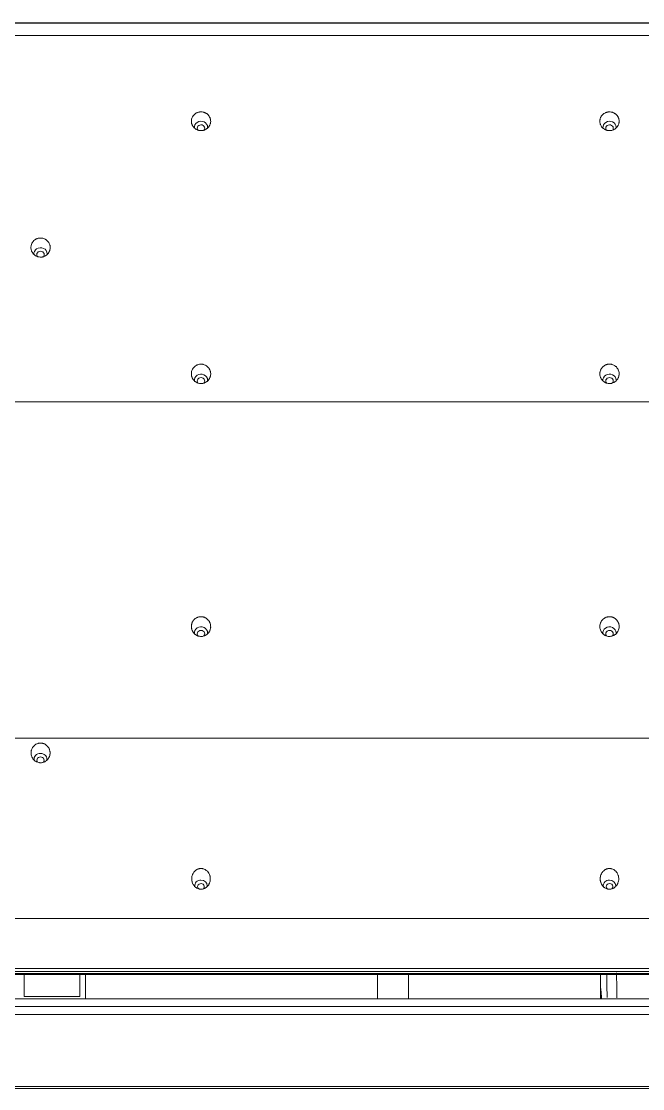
# Model space of a CAD drawing. Header units: inches. Extents: x 3778 to 56227, y -16914 to 35091.
# Drawn here: x 12155.7 to 12219.9, y 8364.6 to 8474.7 of the extents above; entities that cross this region are included whole.
import ezdxf

# ---------------------------------------------------------------- set-up
doc = ezdxf.new("R2010")
doc.units = ezdxf.units.IN
doc.header["$LTSCALE"] = 100
doc.header["$MEASUREMENT"] = 0
doc.layers.add('mark-B', color=2, linetype='Continuous', lineweight=20)
doc.layers.add('RC-LIGHT', color=7, linetype='Continuous')

# ---------------------------------------------------------------- blocks, each defined once
blk = doc.blocks.new('무풍1way 일반')
at = {"layer": 'mark-B'}
for p, q in [((327.77, -402.05), (327.77, -399.52)), ((347.61, -402.05), (347.61, -399.52)), ((350.78, -402.05), (350.78, -399.52)), ((380.94, -399.52), (380.94, -402.05)), ((381.54, -402.05), (381.54, -399.78)), ((381.54, -399.78), (387.27, -399.78)), ((387.27, -402.05), (387.27, -399.78)), ((-439.26, -500.22), (439.26, -500.22)), ((-439.26, -500.24), (439.26, -500.24))]:
    blk.add_line(p, q, dxfattribs=at)
for centre, major_axis, start_param, end_param in [((326.84, -411.21), (-0.641, 0), 6.096653, 6.283185), ((326.84, -411.21), (-0.641, 0), 0, 1.570794), ((326.84, -411.11), (0.346, 0), 2.380343, 6.283185), ((326.84, -411.21), (-0.641, 0), 1.570794, 3.288362), ((326.84, -411.11), (0.346, 0), 0, 0.853236), ((369.02, -411.21), (-0.641, 0), 6.096747, 6.283185), ((369.02, -411.21), (-0.641, 0), 0, 1.570794), ((369.02, -411.11), (0.346, 0), 2.380343, 6.283185), ((369.02, -411.21), (-0.641, 0), 1.570794, 3.288362), ((369.02, -411.11), (0.346, 0), 0, 0.853146), ((385.59, -424.16), (0.372, 0), 2.493546, 6.283185), ((385.59, -424.16), (0.372, 0), 0, 0.633521), ((385.59, -424.26), (-0.666, 0), 6.14093, 6.283185), ((385.59, -424.26), (-0.666, 0), 0, 1.5708), ((385.59, -424.26), (-0.666, 0), 1.570794, 3.290714), ((326.84, -437.3), (-0.681, 0), 0, 3.311922), ((326.84, -437.3), (-0.681, 0), 6.15644, 6.283185), ((326.84, -437.2), (0.387, 0), 2.490793, 6.283185), ((326.84, -437.2), (0.387, 0), 0, 0.634301), ((369.02, -437.3), (-0.681, 0), 6.131015, 6.283185), ((369.02, -437.3), (-0.681, 0), 0, 3.286696), ((369.02, -437.2), (0.387, 0), 2.495996, 6.283185), ((369.02, -437.2), (0.387, 0), 0, 0.678878), ((326.84, -463.39), (-0.681, 0), 0, 3.286792), ((326.84, -463.39), (-0.681, 0), 6.15379, 6.283185), ((326.84, -463.29), (0.387, 0), 2.540567, 6.283185), ((326.84, -463.29), (0.387, 0), 0, 0.589341), ((369.02, -463.39), (-0.681, 0), 0, 3.300048), ((369.02, -463.39), (-0.681, 0), 6.158107, 6.283185), ((369.02, -463.29), (0.387, 0), 2.487651, 6.283185), ((369.02, -463.29), (0.387, 0), 0, 0.641569), ((385.59, -476.43), (-0.681, 0), 0, 3.291896), ((385.59, -476.43), (-0.681, 0), 6.166943, 6.283185), ((385.59, -476.33), (0.387, 0), 2.517984, 6.283185), ((385.59, -476.33), (0.387, 0), 0, 0.606616), ((326.84, -489.48), (-0.681, 0), 6.166846, 6.283185), ((326.84, -489.48), (-0.681, 0), 0, 3.267846), ((326.84, -489.38), (0.387, 0), 2.610173, 6.283185), ((326.84, -489.38), (0.387, 0), 0, 0.507766), ((369.02, -489.48), (-0.681, 0), 0, 3.282767), ((369.02, -489.48), (-0.681, 0), 6.175491, 6.283185), ((369.02, -489.38), (0.387, 0), 2.549695, 6.283185), ((369.02, -489.38), (0.387, 0), 0, 0.572952)]:
    blk.add_ellipse(centre, major_axis=major_axis, ratio=0.913545, start_param=start_param, end_param=end_param, dxfattribs=at)
for points, degree in [([(0, -390.27), (141.72, -390.27), (283.44, -390.27), (425.15, -390.27)], 3), ([(0, -390.27), (141.72, -390.27), (283.44, -390.27), (425.15, -390.27)], 3), ([(0, -399.52), (213.45, -399.52), (426.89, -399.52)], 2), ([(0, -399.52), (213.45, -399.52), (426.89, -399.52)], 2), ([(0, -402.34), (142.45, -402.34), (284.89, -402.34), (427.34, -402.34)], 3), ([(427.34, -402.66), (284.89, -402.66), (142.45, -402.66), (0, -402.66)], 3), ([(436.52, -407.82), (291.01, -407.82), (145.51, -407.82), (0, -407.82)], 3), ([(439.26, -426.45), (292.84, -426.45), (146.42, -426.45), (0, -426.45)], 3), ([(0, -461.16), (146.38, -461.16), (292.76, -461.16), (439.14, -461.16)], 3), ([(439.26, -498.97), (292.84, -498.97), (146.42, -498.97), (0, -498.97)], 3)]:
    blk.add_open_spline(points, degree=degree, dxfattribs=at)
for points, degree, knots in [([(425.15, -390.48), (420.73, -390.48), (411.87, -390.48), (394.15, -390.48), (363.15, -390.48), (301.15, -390.48), (177.15, -390.48), (70.86, -390.48), (0, -390.48)], 3, [0, 0, 0, 0, 0.03125, 0.0625, 0.125, 0.25, 0.5, 1, 1, 1, 1]), ([(425.15, -390.48), (420.73, -390.48), (411.87, -390.48), (394.15, -390.48), (363.15, -390.48), (301.15, -390.48), (177.15, -390.48), (70.86, -390.48), (0, -390.48)], 3, [0, 0, 0, 0, 0.03125, 0.0625, 0.125, 0.25, 0.5, 1, 1, 1, 1]), ([(426.72, -397.9), (422.27, -397.9), (413.38, -397.9), (395.6, -397.9), (364.49, -397.9), (302.26, -397.9), (213.36, -397.9), (106.68, -397.9), (35.56, -397.9), (0, -397.9)], 3, [0, 0, 0, 0, 0.03125, 0.0625, 0.125, 0.25, 0.5, 0.75, 1, 1, 1, 1]), ([(426.72, -397.9), (422.27, -397.9), (413.38, -397.9), (395.6, -397.9), (364.49, -397.9), (302.26, -397.9), (213.36, -397.9), (106.68, -397.9), (35.56, -397.9), (0, -397.9)], 3, [0, 0, 0, 0, 0.03125, 0.0625, 0.125, 0.25, 0.5, 0.75, 1, 1, 1, 1]), ([(0, -398.74), (71.15, -398.74), (142.3, -398.74), (249.02, -398.74), (284.6, -398.74), (337.96, -398.74), (355.74, -398.74), (382.43, -398.74), (391.32, -398.74), (404.66, -398.74), (409.11, -398.74), (418, -398.74), (422.45, -398.74), (426.89, -398.74)], 3, [0, 0, 0, 0, 0.5, 0.5, 0.75, 0.75, 0.875, 0.875, 0.9375, 0.9375, 0.96875, 0.96875, 1, 1, 1, 1]), ([(0, -398.74), (71.15, -398.74), (142.3, -398.74), (249.02, -398.74), (284.6, -398.74), (337.96, -398.74), (355.74, -398.74), (382.43, -398.74), (391.32, -398.74), (404.66, -398.74), (409.11, -398.74), (418, -398.74), (422.45, -398.74), (426.89, -398.74)], 3, [0, 0, 0, 0, 0.5, 0.5, 0.75, 0.75, 0.875, 0.875, 0.9375, 0.9375, 0.96875, 0.96875, 1, 1, 1, 1]), ([(326.12, -402.2), (326.11, -401.77), (326.1, -401.34), (326.09, -400.49), (326.09, -400.07), (326.08, -399.65)], 3, [0, 0, 0, 0, 0.514162, 0.514162, 1, 1, 1, 1]), ([(327.13, -402.19), (327.12, -401.69), (327.11, -401.19), (327.1, -400.35), (327.1, -400), (327.09, -399.66)], 3, [0, 0, 0, 0, 0.597686, 0.597686, 1, 1, 1, 1]), ([(0, -402.05), (71.15, -402.05), (142.3, -402.05), (249.02, -402.05), (284.59, -402.05), (337.96, -402.05), (355.74, -402.05), (382.42, -402.05), (391.32, -402.05), (404.66, -402.05), (409.1, -402.05), (418, -402.05), (422.44, -402.05), (426.89, -402.05)], 3, [0, 0, 0, 0, 0.5, 0.5, 0.75, 0.75, 0.875, 0.875, 0.9375, 0.9375, 0.96875, 0.96875, 1, 1, 1, 1]), ([(426.89, -402.14), (422.44, -402.14), (417.99, -402.14), (409.1, -402.14), (404.65, -402.14), (391.31, -402.14), (382.42, -402.14), (355.74, -402.14), (337.95, -402.14), (284.59, -402.14), (249.02, -402.14), (142.3, -402.14), (71.15, -402.14), (0, -402.14)], 3, [0, 0, 0, 0, 0.03125, 0.03125, 0.0625, 0.0625, 0.125, 0.125, 0.25, 0.25, 0.5, 0.5, 1, 1, 1, 1]), ([(325.97, -411.49), (325.97, -411.47), (325.98, -411.46), (325.99, -411.43), (326.01, -411.4), (326.02, -411.37), (326.04, -411.34), (326.05, -411.32), (326.09, -411.25), (326.13, -411.2), (326.19, -411.14), (326.2, -411.13), (326.22, -411.1), (326.24, -411.09), (326.27, -411.06), (326.32, -411.02), (326.39, -410.97), (326.44, -410.95), (326.47, -410.93), (326.48, -410.93), (326.56, -410.89), (326.62, -410.87), (326.71, -410.86), (326.72, -410.86), (326.75, -410.85), (326.77, -410.85), (326.82, -410.85), (326.89, -410.85), (326.95, -410.85), (327, -410.86), (327.02, -410.87), (327.05, -410.87), (327.07, -410.88), (327.15, -410.9), (327.21, -410.93), (327.3, -410.97), (327.32, -410.99), (327.37, -411.02), (327.38, -411.03), (327.41, -411.05), (327.42, -411.06), (327.48, -411.12), (327.53, -411.16), (327.59, -411.24), (327.61, -411.27), (327.63, -411.31), (327.64, -411.33), (327.66, -411.35), (327.67, -411.37), (327.7, -411.44), (327.73, -411.5), (327.76, -411.6), (327.77, -411.63), (327.78, -411.68), (327.78, -411.7), (327.79, -411.73), (327.79, -411.74), (327.8, -411.83), (327.8, -411.89), (327.8, -411.99), (327.8, -412.02), (327.79, -412.07), (327.79, -412.09), (327.78, -412.12), (327.78, -412.14), (327.77, -412.22), (327.75, -412.29), (327.72, -412.36), (327.71, -412.38), (327.7, -412.41), (327.69, -412.42), (327.67, -412.47), (327.65, -412.5), (327.6, -412.58), (327.56, -412.63), (327.47, -412.73), (327.42, -412.78), (327.34, -412.83), (327.31, -412.85), (327.25, -412.89), (327.22, -412.9), (327.16, -412.93), (327.13, -412.94), (327.08, -412.95), (327.06, -412.96), (327.03, -412.96), (327.02, -412.97), (326.93, -412.98), (326.87, -412.99), (326.77, -412.98), (326.73, -412.98), (326.67, -412.97), (326.64, -412.96), (326.54, -412.93), (326.48, -412.91), (326.41, -412.87), (326.39, -412.86), (326.36, -412.84), (326.35, -412.83), (326.31, -412.8), (326.28, -412.78), (326.21, -412.72), (326.16, -412.67), (326.11, -412.61), (326.1, -412.59), (326.08, -412.57), (326.07, -412.55), (326.05, -412.51), (326.03, -412.48), (325.98, -412.39), (325.96, -412.33), (325.93, -412.25), (325.93, -412.24), (325.92, -412.2), (325.92, -412.19), (325.91, -412.14), (325.9, -412.11), (325.89, -412.01), (325.88, -411.94), (325.89, -411.86), (325.89, -411.84), (325.89, -411.81), (325.89, -411.79), (325.9, -411.74), (325.9, -411.71), (325.92, -411.61), (325.94, -411.55), (325.97, -411.49)], 3, [0, 0, 0, 0, 0.007812, 0.007812, 0.015625, 0.023437, 0.023437, 0.03125, 0.03125, 0.0625, 0.0625, 0.070312, 0.070312, 0.078125, 0.078125, 0.09375, 0.109375, 0.117187, 0.117187, 0.125, 0.125, 0.15625, 0.15625, 0.164062, 0.164062, 0.171875, 0.171875, 0.1875, 0.203125, 0.203125, 0.210937, 0.210937, 0.21875, 0.21875, 0.25, 0.25, 0.265625, 0.265625, 0.273437, 0.273437, 0.28125, 0.28125, 0.3125, 0.3125, 0.328125, 0.328125, 0.335937, 0.335937, 0.34375, 0.34375, 0.375, 0.375, 0.390625, 0.390625, 0.398437, 0.398437, 0.40625, 0.40625, 0.4375, 0.4375, 0.453125, 0.453125, 0.460937, 0.460937, 0.46875, 0.46875, 0.5, 0.5, 0.507812, 0.507812, 0.515625, 0.515625, 0.53125, 0.53125, 0.5625, 0.5625, 0.59375, 0.59375, 0.609375, 0.609375, 0.625, 0.625, 0.640625, 0.640625, 0.648438, 0.648438, 0.65625, 0.65625, 0.6875, 0.6875, 0.703125, 0.703125, 0.71875, 0.71875, 0.75, 0.75, 0.757813, 0.757813, 0.765625, 0.765625, 0.78125, 0.78125, 0.8125, 0.8125, 0.820313, 0.820313, 0.828125, 0.828125, 0.84375, 0.84375, 0.875, 0.875, 0.882812, 0.882812, 0.890625, 0.890625, 0.90625, 0.90625, 0.9375, 0.9375, 0.945313, 0.945313, 0.953125, 0.953125, 0.96875, 0.96875, 1, 1, 1, 1]), ([(368.14, -411.49), (368.15, -411.47), (368.15, -411.46), (368.17, -411.43), (368.18, -411.4), (368.2, -411.37), (368.21, -411.34), (368.22, -411.32), (368.26, -411.25), (368.3, -411.2), (368.36, -411.14), (368.37, -411.13), (368.4, -411.1), (368.41, -411.09), (368.45, -411.06), (368.5, -411.02), (368.57, -410.97), (368.61, -410.95), (368.64, -410.93), (368.66, -410.93), (368.73, -410.89), (368.8, -410.87), (368.88, -410.86), (368.9, -410.86), (368.93, -410.85), (368.95, -410.85), (369, -410.85), (369.06, -410.85), (369.13, -410.85), (369.18, -410.86), (369.19, -410.87), (369.23, -410.87), (369.24, -410.88), (369.32, -410.9), (369.38, -410.93), (369.47, -410.97), (369.5, -410.99), (369.54, -411.02), (369.55, -411.03), (369.58, -411.05), (369.59, -411.06), (369.65, -411.12), (369.7, -411.16), (369.76, -411.24), (369.78, -411.27), (369.81, -411.31), (369.81, -411.33), (369.83, -411.35), (369.84, -411.37), (369.88, -411.44), (369.9, -411.5), (369.93, -411.6), (369.94, -411.63), (369.95, -411.68), (369.95, -411.7), (369.96, -411.73), (369.96, -411.74), (369.97, -411.83), (369.98, -411.89), (369.97, -411.99), (369.97, -412.02), (369.97, -412.07), (369.96, -412.09), (369.96, -412.12), (369.96, -412.14), (369.94, -412.22), (369.92, -412.29), (369.89, -412.36), (369.88, -412.38), (369.87, -412.41), (369.86, -412.42), (369.84, -412.47), (369.82, -412.5), (369.77, -412.58), (369.73, -412.63), (369.64, -412.73), (369.59, -412.78), (369.51, -412.83), (369.48, -412.85), (369.42, -412.89), (369.39, -412.9), (369.33, -412.93), (369.3, -412.94), (369.25, -412.95), (369.24, -412.96), (369.21, -412.96), (369.19, -412.97), (369.11, -412.98), (369.04, -412.99), (368.94, -412.98), (368.91, -412.98), (368.84, -412.97), (368.81, -412.96), (368.71, -412.93), (368.65, -412.91), (368.58, -412.87), (368.57, -412.86), (368.54, -412.84), (368.52, -412.83), (368.48, -412.8), (368.46, -412.78), (368.38, -412.72), (368.34, -412.67), (368.28, -412.61), (368.27, -412.59), (368.25, -412.57), (368.25, -412.55), (368.22, -412.51), (368.2, -412.48), (368.16, -412.39), (368.13, -412.33), (368.11, -412.25), (368.1, -412.24), (368.09, -412.2), (368.09, -412.19), (368.08, -412.14), (368.07, -412.11), (368.06, -412.01), (368.06, -411.94), (368.06, -411.86), (368.06, -411.84), (368.06, -411.81), (368.07, -411.79), (368.07, -411.74), (368.08, -411.71), (368.1, -411.61), (368.12, -411.55), (368.14, -411.49)], 3, [0, 0, 0, 0, 0.007813, 0.007813, 0.015625, 0.023438, 0.023438, 0.03125, 0.03125, 0.0625, 0.0625, 0.070312, 0.070312, 0.078125, 0.078125, 0.09375, 0.109375, 0.117188, 0.117188, 0.125, 0.125, 0.15625, 0.15625, 0.164063, 0.164063, 0.171875, 0.171875, 0.1875, 0.203125, 0.203125, 0.210938, 0.210938, 0.21875, 0.21875, 0.25, 0.25, 0.265625, 0.265625, 0.273438, 0.273438, 0.28125, 0.28125, 0.3125, 0.3125, 0.328125, 0.328125, 0.335938, 0.335938, 0.34375, 0.34375, 0.375, 0.375, 0.390625, 0.390625, 0.398438, 0.398438, 0.40625, 0.40625, 0.4375, 0.4375, 0.453125, 0.453125, 0.460938, 0.460938, 0.46875, 0.46875, 0.5, 0.5, 0.507812, 0.507812, 0.515625, 0.515625, 0.53125, 0.53125, 0.5625, 0.5625, 0.59375, 0.59375, 0.609375, 0.609375, 0.625, 0.625, 0.640625, 0.640625, 0.648437, 0.648437, 0.65625, 0.65625, 0.6875, 0.6875, 0.703125, 0.703125, 0.71875, 0.71875, 0.75, 0.75, 0.757812, 0.757812, 0.765625, 0.765625, 0.78125, 0.78125, 0.8125, 0.8125, 0.820312, 0.820312, 0.828125, 0.828125, 0.84375, 0.84375, 0.875, 0.875, 0.882812, 0.882812, 0.890625, 0.890625, 0.90625, 0.90625, 0.9375, 0.9375, 0.945312, 0.945312, 0.953125, 0.953125, 0.96875, 0.96875, 1, 1, 1, 1]), ([(384.76, -424.36), (384.78, -424.34), (384.8, -424.31), (384.84, -424.26), (384.86, -424.23), (384.93, -424.16), (384.98, -424.12), (385.04, -424.07), (385.06, -424.06), (385.08, -424.04), (385.1, -424.03), (385.14, -424.01), (385.2, -423.98), (385.26, -423.96), (385.32, -423.94), (385.36, -423.93), (385.45, -423.91), (385.52, -423.9), (385.62, -423.9), (385.65, -423.9), (385.7, -423.91), (385.71, -423.91), (385.75, -423.91), (385.76, -423.92), (385.84, -423.93), (385.9, -423.95), (385.98, -423.99), (385.99, -423.99), (386.02, -424.01), (386.04, -424.02), (386.08, -424.04), (386.11, -424.06), (386.19, -424.11), (386.24, -424.16), (386.3, -424.22), (386.31, -424.23), (386.33, -424.25), (386.34, -424.27), (386.37, -424.3), (386.41, -424.36), (386.45, -424.43), (386.47, -424.47), (386.48, -424.5), (386.49, -424.52), (386.52, -424.59), (386.53, -424.65), (386.55, -424.75), (386.56, -424.78), (386.56, -424.85), (386.57, -424.88), (386.57, -424.98), (386.56, -425.04), (386.54, -425.14), (386.54, -425.17), (386.52, -425.23), (386.51, -425.26), (386.47, -425.36), (386.44, -425.41), (386.4, -425.48), (386.39, -425.5), (386.37, -425.52), (386.36, -425.54), (386.33, -425.58), (386.29, -425.62), (386.23, -425.68), (386.19, -425.71), (386.17, -425.73), (386.15, -425.74), (386.09, -425.79), (386.03, -425.82), (385.94, -425.86), (385.91, -425.87), (385.85, -425.89), (385.82, -425.9), (385.72, -425.92), (385.65, -425.93), (385.57, -425.93), (385.56, -425.93), (385.52, -425.93), (385.51, -425.93), (385.46, -425.92), (385.39, -425.91), (385.33, -425.9), (385.27, -425.88), (385.24, -425.86), (385.15, -425.82), (385.09, -425.79), (385.01, -425.74), (384.98, -425.72), (384.93, -425.67), (384.91, -425.65), (384.84, -425.58), (384.8, -425.53), (384.76, -425.46), (384.75, -425.45), (384.73, -425.42), (384.73, -425.4), (384.7, -425.36), (384.69, -425.33), (384.65, -425.24), (384.64, -425.18), (384.62, -425.1), (384.62, -425.08), (384.61, -425.05), (384.61, -425.03), (384.61, -424.98), (384.6, -424.92), (384.61, -424.84), (384.61, -424.79), (384.62, -424.76), (384.62, -424.74), (384.63, -424.66), (384.65, -424.6), (384.7, -424.48), (384.73, -424.42), (384.76, -424.36)], 3, [0, 0, 0, 0, 0.015625, 0.015625, 0.03125, 0.03125, 0.0625, 0.0625, 0.070313, 0.070313, 0.078125, 0.078125, 0.09375, 0.109375, 0.109375, 0.125, 0.125, 0.15625, 0.15625, 0.171875, 0.171875, 0.179688, 0.179688, 0.1875, 0.1875, 0.21875, 0.21875, 0.226562, 0.226562, 0.234375, 0.234375, 0.25, 0.25, 0.28125, 0.28125, 0.289063, 0.289063, 0.296875, 0.296875, 0.3125, 0.328125, 0.335938, 0.335938, 0.34375, 0.34375, 0.375, 0.375, 0.390625, 0.390625, 0.40625, 0.40625, 0.4375, 0.4375, 0.453125, 0.453125, 0.46875, 0.46875, 0.5, 0.5, 0.507812, 0.507812, 0.515625, 0.515625, 0.53125, 0.546875, 0.554687, 0.554687, 0.5625, 0.5625, 0.59375, 0.59375, 0.609375, 0.609375, 0.625, 0.625, 0.65625, 0.65625, 0.664062, 0.664062, 0.671875, 0.671875, 0.6875, 0.703125, 0.703125, 0.71875, 0.71875, 0.75, 0.75, 0.765625, 0.765625, 0.78125, 0.78125, 0.8125, 0.8125, 0.820312, 0.820312, 0.828125, 0.828125, 0.84375, 0.84375, 0.875, 0.875, 0.882813, 0.882813, 0.890625, 0.890625, 0.90625, 0.921875, 0.929688, 0.929688, 0.9375, 0.9375, 0.96875, 0.96875, 1, 1, 1, 1]), ([(327.84, -437.9), (327.84, -437.93), (327.84, -437.96), (327.84, -438.03), (327.83, -438.06), (327.82, -438.16), (327.81, -438.22), (327.77, -438.32), (327.76, -438.35), (327.74, -438.39), (327.74, -438.41), (327.72, -438.44), (327.71, -438.45), (327.67, -438.52), (327.64, -438.58), (327.57, -438.65), (327.55, -438.68), (327.5, -438.72), (327.45, -438.76), (327.38, -438.81), (327.34, -438.84), (327.31, -438.85), (327.3, -438.86), (327.22, -438.9), (327.16, -438.92), (327.06, -438.95), (327.03, -438.96), (326.97, -438.97), (326.93, -438.97), (326.83, -438.98), (326.77, -438.97), (326.69, -438.96), (326.67, -438.96), (326.64, -438.95), (326.62, -438.95), (326.57, -438.93), (326.51, -438.92), (326.43, -438.88), (326.39, -438.86), (326.36, -438.84), (326.35, -438.84), (326.27, -438.79), (326.22, -438.75), (326.15, -438.69), (326.13, -438.66), (326.09, -438.62), (326.08, -438.61), (326.06, -438.59), (326.05, -438.57), (326.01, -438.51), (325.97, -438.45), (325.94, -438.38), (325.93, -438.36), (325.92, -438.33), (325.91, -438.31), (325.9, -438.27), (325.89, -438.24), (325.86, -438.14), (325.85, -438.08), (325.85, -437.98), (325.85, -437.95), (325.85, -437.88), (325.85, -437.85), (325.87, -437.75), (325.88, -437.69), (325.92, -437.56), (325.95, -437.5), (326, -437.42), (326.02, -437.39), (326.05, -437.35), (326.06, -437.33), (326.08, -437.31), (326.09, -437.29), (326.14, -437.23), (326.19, -437.19), (326.25, -437.14), (326.27, -437.13), (326.29, -437.11), (326.31, -437.1), (326.35, -437.07), (326.38, -437.05), (326.47, -437.01), (326.53, -436.99), (326.66, -436.95), (326.72, -436.94), (326.82, -436.94), (326.85, -436.94), (326.9, -436.94), (326.92, -436.94), (326.95, -436.94), (326.97, -436.94), (327.05, -436.96), (327.12, -436.97), (327.19, -437), (327.21, -437.01), (327.24, -437.02), (327.26, -437.03), (327.3, -437.05), (327.33, -437.06), (327.41, -437.12), (327.47, -437.16), (327.53, -437.21), (327.54, -437.22), (327.56, -437.25), (327.57, -437.26), (327.6, -437.3), (327.65, -437.35), (327.69, -437.42), (327.71, -437.46), (327.73, -437.49), (327.74, -437.5), (327.77, -437.58), (327.81, -437.7), (327.83, -437.83), (327.84, -437.9)], 3, [0, 0, 0, 0, 0.015625, 0.015625, 0.03125, 0.03125, 0.0625, 0.0625, 0.078125, 0.078125, 0.085938, 0.085938, 0.09375, 0.09375, 0.125, 0.125, 0.140625, 0.140625, 0.15625, 0.171875, 0.179688, 0.179688, 0.1875, 0.1875, 0.21875, 0.21875, 0.234375, 0.234375, 0.25, 0.25, 0.28125, 0.28125, 0.289063, 0.289063, 0.296875, 0.296875, 0.3125, 0.328125, 0.335938, 0.335938, 0.34375, 0.34375, 0.375, 0.375, 0.390625, 0.390625, 0.398438, 0.398438, 0.40625, 0.40625, 0.4375, 0.4375, 0.445313, 0.445313, 0.453125, 0.453125, 0.46875, 0.46875, 0.5, 0.5, 0.515625, 0.515625, 0.53125, 0.53125, 0.5625, 0.5625, 0.59375, 0.59375, 0.609375, 0.609375, 0.617188, 0.617188, 0.625, 0.625, 0.65625, 0.65625, 0.664063, 0.664063, 0.671875, 0.671875, 0.6875, 0.6875, 0.71875, 0.71875, 0.75, 0.75, 0.765625, 0.765625, 0.773438, 0.773438, 0.78125, 0.78125, 0.8125, 0.8125, 0.820313, 0.820313, 0.828125, 0.828125, 0.84375, 0.84375, 0.875, 0.875, 0.882813, 0.882813, 0.890625, 0.890625, 0.90625, 0.921875, 0.929688, 0.929688, 0.9375, 0.9375, 0.96875, 1, 1, 1, 1]), ([(368.02, -437.9), (368.03, -437.86), (368.03, -437.83), (368.04, -437.77), (368.05, -437.73), (368.07, -437.64), (368.09, -437.58), (368.13, -437.49), (368.15, -437.46), (368.18, -437.4), (368.2, -437.37), (368.26, -437.29), (368.3, -437.24), (368.36, -437.19), (368.37, -437.18), (368.4, -437.16), (368.41, -437.15), (368.45, -437.12), (368.51, -437.08), (368.58, -437.04), (368.62, -437.02), (368.66, -437.01), (368.67, -437), (368.75, -436.97), (368.81, -436.96), (368.9, -436.94), (368.91, -436.94), (368.95, -436.94), (368.96, -436.94), (369.01, -436.94), (369.05, -436.94), (369.14, -436.94), (369.21, -436.95), (369.29, -436.97), (369.31, -436.98), (369.34, -436.99), (369.35, -437), (369.4, -437.01), (369.46, -437.04), (369.53, -437.08), (369.57, -437.11), (369.6, -437.13), (369.61, -437.14), (369.68, -437.19), (369.72, -437.24), (369.79, -437.31), (369.81, -437.34), (369.84, -437.38), (369.85, -437.39), (369.86, -437.42), (369.87, -437.43), (369.91, -437.5), (369.94, -437.56), (369.96, -437.64), (369.97, -437.66), (369.98, -437.69), (369.98, -437.71), (369.99, -437.75), (370, -437.79), (370.01, -437.88), (370.01, -437.95), (370.01, -438.05), (370.01, -438.08), (370, -438.14), (369.98, -438.21), (369.96, -438.27), (369.94, -438.33), (369.93, -438.36), (369.89, -438.45), (369.85, -438.51), (369.8, -438.59), (369.78, -438.61), (369.74, -438.65), (369.73, -438.66), (369.71, -438.69), (369.7, -438.7), (369.64, -438.76), (369.58, -438.79), (369.51, -438.84), (369.5, -438.85), (369.47, -438.86), (369.45, -438.87), (369.41, -438.89), (369.35, -438.92), (369.27, -438.94), (369.22, -438.95), (369.19, -438.96), (369.17, -438.96), (369.09, -438.97), (369.02, -438.98), (368.92, -438.97), (368.89, -438.97), (368.84, -438.96), (368.83, -438.95), (368.79, -438.95), (368.78, -438.94), (368.7, -438.92), (368.64, -438.9), (368.56, -438.86), (368.55, -438.85), (368.52, -438.84), (368.5, -438.83), (368.46, -438.8), (368.44, -438.78), (368.36, -438.72), (368.31, -438.67), (368.26, -438.61), (368.25, -438.6), (368.23, -438.57), (368.22, -438.56), (368.19, -438.52), (368.15, -438.46), (368.12, -438.39), (368.1, -438.34), (368.09, -438.31), (368.08, -438.3), (368.05, -438.22), (368.03, -438.09), (368.02, -437.96), (368.02, -437.9)], 3, [0, 0, 0, 0, 0.015625, 0.015625, 0.03125, 0.03125, 0.0625, 0.0625, 0.078125, 0.078125, 0.09375, 0.09375, 0.125, 0.125, 0.132812, 0.132812, 0.140625, 0.140625, 0.15625, 0.171875, 0.179687, 0.179687, 0.1875, 0.1875, 0.21875, 0.21875, 0.226562, 0.226562, 0.234375, 0.234375, 0.25, 0.25, 0.28125, 0.28125, 0.289062, 0.289062, 0.296875, 0.296875, 0.3125, 0.328125, 0.335937, 0.335937, 0.34375, 0.34375, 0.375, 0.375, 0.390625, 0.390625, 0.398437, 0.398437, 0.40625, 0.40625, 0.4375, 0.4375, 0.445312, 0.445312, 0.453125, 0.453125, 0.46875, 0.46875, 0.5, 0.5, 0.515625, 0.515625, 0.53125, 0.546875, 0.546875, 0.5625, 0.5625, 0.59375, 0.59375, 0.609375, 0.609375, 0.617187, 0.617187, 0.625, 0.625, 0.65625, 0.65625, 0.664063, 0.664063, 0.671875, 0.671875, 0.6875, 0.703125, 0.710938, 0.710938, 0.71875, 0.71875, 0.75, 0.75, 0.765625, 0.765625, 0.773438, 0.773438, 0.78125, 0.78125, 0.8125, 0.8125, 0.820313, 0.820313, 0.828125, 0.828125, 0.84375, 0.84375, 0.875, 0.875, 0.882813, 0.882813, 0.890625, 0.890625, 0.90625, 0.921875, 0.929688, 0.929688, 0.9375, 0.9375, 0.96875, 1, 1, 1, 1]), ([(327.84, -463.99), (327.84, -464.05), (327.84, -464.12), (327.83, -464.2), (327.82, -464.21), (327.82, -464.24), (327.81, -464.26), (327.8, -464.31), (327.78, -464.37), (327.75, -464.44), (327.73, -464.49), (327.72, -464.52), (327.71, -464.53), (327.67, -464.6), (327.63, -464.66), (327.56, -464.73), (327.54, -464.75), (327.49, -464.8), (327.47, -464.82), (327.39, -464.88), (327.33, -464.91), (327.26, -464.95), (327.24, -464.95), (327.21, -464.97), (327.2, -464.97), (327.15, -464.99), (327.09, -465.01), (327.01, -465.03), (326.96, -465.03), (326.93, -465.04), (326.91, -465.04), (326.83, -465.04), (326.76, -465.04), (326.66, -465.02), (326.63, -465.02), (326.57, -465), (326.54, -464.99), (326.44, -464.96), (326.38, -464.93), (326.31, -464.88), (326.3, -464.88), (326.27, -464.86), (326.26, -464.85), (326.22, -464.82), (326.17, -464.78), (326.12, -464.73), (326.08, -464.68), (326.06, -464.65), (326, -464.57), (325.97, -464.52), (325.93, -464.43), (325.92, -464.4), (325.9, -464.34), (325.89, -464.31), (325.86, -464.21), (325.85, -464.15), (325.85, -464.05), (325.85, -464.02), (325.85, -463.97), (325.85, -463.95), (325.86, -463.92), (325.86, -463.91), (325.87, -463.83), (325.88, -463.76), (325.91, -463.69), (325.92, -463.67), (325.93, -463.64), (325.94, -463.63), (325.96, -463.58), (325.97, -463.55), (326.02, -463.47), (326.06, -463.42), (326.15, -463.32), (326.19, -463.27), (326.27, -463.21), (326.3, -463.19), (326.34, -463.17), (326.36, -463.16), (326.38, -463.14), (326.4, -463.14), (326.47, -463.1), (326.53, -463.08), (326.61, -463.06), (326.63, -463.05), (326.66, -463.05), (326.68, -463.04), (326.73, -463.04), (326.79, -463.03), (326.86, -463.03), (326.93, -463.03), (326.96, -463.04), (327.06, -463.05), (327.12, -463.07), (327.21, -463.1), (327.24, -463.11), (327.29, -463.14), (327.3, -463.14), (327.33, -463.16), (327.35, -463.17), (327.42, -463.21), (327.47, -463.25), (327.53, -463.31), (327.54, -463.32), (327.56, -463.34), (327.57, -463.35), (327.61, -463.39), (327.63, -463.42), (327.68, -463.49), (327.72, -463.55), (327.76, -463.64), (327.77, -463.67), (327.79, -463.73), (327.8, -463.76), (327.82, -463.86), (327.83, -463.92), (327.84, -463.99)], 3, [0, 0, 0, 0, 0.03125, 0.03125, 0.039062, 0.039062, 0.046875, 0.046875, 0.0625, 0.078125, 0.085937, 0.085937, 0.09375, 0.09375, 0.125, 0.125, 0.140625, 0.140625, 0.15625, 0.15625, 0.1875, 0.1875, 0.195313, 0.195313, 0.203125, 0.203125, 0.21875, 0.234375, 0.242188, 0.242188, 0.25, 0.25, 0.28125, 0.28125, 0.296875, 0.296875, 0.3125, 0.3125, 0.34375, 0.34375, 0.351563, 0.351563, 0.359375, 0.359375, 0.375, 0.390625, 0.390625, 0.40625, 0.40625, 0.4375, 0.4375, 0.453125, 0.453125, 0.46875, 0.46875, 0.5, 0.5, 0.515625, 0.515625, 0.523438, 0.523438, 0.53125, 0.53125, 0.5625, 0.5625, 0.570313, 0.570313, 0.578125, 0.578125, 0.59375, 0.59375, 0.625, 0.625, 0.65625, 0.65625, 0.671875, 0.671875, 0.679688, 0.679688, 0.6875, 0.6875, 0.71875, 0.71875, 0.726563, 0.726563, 0.734375, 0.734375, 0.75, 0.765625, 0.765625, 0.78125, 0.78125, 0.8125, 0.8125, 0.828125, 0.828125, 0.835938, 0.835938, 0.84375, 0.84375, 0.875, 0.875, 0.882813, 0.882813, 0.890625, 0.890625, 0.90625, 0.90625, 0.9375, 0.9375, 0.953125, 0.953125, 0.96875, 0.96875, 1, 1, 1, 1]), ([(368.02, -463.99), (368.03, -463.92), (368.04, -463.86), (368.06, -463.78), (368.06, -463.76), (368.07, -463.73), (368.08, -463.71), (368.09, -463.67), (368.12, -463.61), (368.15, -463.54), (368.18, -463.49), (368.2, -463.47), (368.21, -463.45), (368.25, -463.39), (368.3, -463.34), (368.37, -463.27), (368.4, -463.25), (368.45, -463.21), (368.48, -463.19), (368.56, -463.14), (368.62, -463.11), (368.7, -463.08), (368.71, -463.08), (368.74, -463.07), (368.76, -463.06), (368.81, -463.05), (368.87, -463.04), (368.95, -463.03), (369, -463.03), (369.04, -463.03), (369.05, -463.03), (369.14, -463.03), (369.2, -463.05), (369.28, -463.07), (369.3, -463.07), (369.33, -463.08), (369.34, -463.09), (369.39, -463.1), (369.42, -463.12), (369.51, -463.16), (369.56, -463.19), (369.63, -463.24), (369.64, -463.25), (369.67, -463.27), (369.68, -463.29), (369.72, -463.32), (369.76, -463.37), (369.8, -463.42), (369.84, -463.47), (369.86, -463.5), (369.91, -463.58), (369.93, -463.64), (369.97, -463.73), (369.98, -463.76), (369.99, -463.83), (370, -463.86), (370.01, -463.96), (370.01, -464.02), (370.01, -464.12), (370.01, -464.15), (370, -464.2), (370, -464.21), (369.99, -464.25), (369.99, -464.26), (369.97, -464.34), (369.95, -464.4), (369.9, -464.49), (369.89, -464.52), (369.86, -464.58), (369.82, -464.63), (369.77, -464.69), (369.74, -464.73), (369.71, -464.75), (369.7, -464.76), (369.64, -464.82), (369.59, -464.86), (369.5, -464.91), (369.48, -464.93), (369.43, -464.95), (369.42, -464.96), (369.39, -464.97), (369.37, -464.97), (369.29, -465), (369.23, -465.02), (369.15, -465.03), (369.13, -465.03), (369.1, -465.04), (369.08, -465.04), (369.03, -465.04), (368.97, -465.04), (368.88, -465.03), (368.84, -465.02), (368.8, -465.02), (368.79, -465.01), (368.71, -464.99), (368.64, -464.97), (368.56, -464.93), (368.53, -464.91), (368.49, -464.88), (368.47, -464.87), (368.44, -464.86), (368.43, -464.85), (368.37, -464.8), (368.32, -464.75), (368.26, -464.69), (368.25, -464.68), (368.23, -464.65), (368.22, -464.64), (368.19, -464.6), (368.18, -464.57), (368.13, -464.49), (368.1, -464.43), (368.07, -464.35), (368.07, -464.34), (368.06, -464.31), (368.06, -464.29), (368.04, -464.24), (368.04, -464.21), (368.02, -464.12), (368.02, -464.05), (368.02, -463.99)], 3, [0, 0, 0, 0, 0.03125, 0.03125, 0.039063, 0.039063, 0.046875, 0.046875, 0.0625, 0.078125, 0.085938, 0.085938, 0.09375, 0.09375, 0.125, 0.125, 0.140625, 0.140625, 0.15625, 0.15625, 0.1875, 0.1875, 0.195313, 0.195313, 0.203125, 0.203125, 0.21875, 0.234375, 0.242188, 0.242188, 0.25, 0.25, 0.28125, 0.28125, 0.289063, 0.289063, 0.296875, 0.296875, 0.3125, 0.3125, 0.34375, 0.34375, 0.351563, 0.351563, 0.359375, 0.359375, 0.375, 0.390625, 0.390625, 0.40625, 0.40625, 0.4375, 0.4375, 0.453125, 0.453125, 0.46875, 0.46875, 0.5, 0.5, 0.515625, 0.515625, 0.523438, 0.523438, 0.53125, 0.53125, 0.5625, 0.5625, 0.578125, 0.578125, 0.59375, 0.609375, 0.617188, 0.617188, 0.625, 0.625, 0.65625, 0.65625, 0.671875, 0.671875, 0.679688, 0.679688, 0.6875, 0.6875, 0.71875, 0.71875, 0.726562, 0.726562, 0.734375, 0.734375, 0.75, 0.765625, 0.773437, 0.773437, 0.78125, 0.78125, 0.8125, 0.8125, 0.828125, 0.828125, 0.835937, 0.835937, 0.84375, 0.84375, 0.875, 0.875, 0.882812, 0.882812, 0.890625, 0.890625, 0.90625, 0.90625, 0.9375, 0.9375, 0.945312, 0.945312, 0.953125, 0.953125, 0.96875, 0.96875, 1, 1, 1, 1]), ([(384.59, -477.03), (384.59, -476.96), (384.6, -476.9), (384.62, -476.82), (384.63, -476.81), (384.64, -476.78), (384.64, -476.76), (384.66, -476.72), (384.68, -476.66), (384.72, -476.59), (384.74, -476.54), (384.76, -476.52), (384.77, -476.5), (384.82, -476.44), (384.86, -476.39), (384.93, -476.32), (384.96, -476.3), (385.01, -476.26), (385.04, -476.25), (385.12, -476.19), (385.18, -476.17), (385.26, -476.14), (385.27, -476.13), (385.3, -476.12), (385.32, -476.12), (385.37, -476.11), (385.43, -476.09), (385.51, -476.08), (385.56, -476.08), (385.59, -476.08), (385.61, -476.08), (385.69, -476.09), (385.76, -476.1), (385.85, -476.12), (385.89, -476.13), (385.93, -476.14), (385.95, -476.15), (385.98, -476.16), (385.99, -476.17), (386.07, -476.2), (386.12, -476.24), (386.2, -476.29), (386.23, -476.31), (386.28, -476.36), (386.3, -476.38), (386.36, -476.45), (386.4, -476.5), (386.45, -476.59), (386.47, -476.62), (386.5, -476.67), (386.52, -476.73), (386.55, -476.81), (386.56, -476.85), (386.56, -476.89), (386.57, -476.9), (386.58, -476.98), (386.58, -477.05), (386.58, -477.14), (386.57, -477.17), (386.57, -477.22), (386.57, -477.24), (386.56, -477.27), (386.56, -477.28), (386.54, -477.36), (386.52, -477.42), (386.48, -477.51), (386.46, -477.54), (386.43, -477.59), (386.39, -477.65), (386.35, -477.7), (386.31, -477.75), (386.29, -477.77), (386.21, -477.83), (386.16, -477.87), (386.08, -477.92), (386.05, -477.94), (386.01, -477.96), (385.99, -477.97), (385.96, -477.98), (385.95, -477.99), (385.87, -478.02), (385.81, -478.03), (385.72, -478.04), (385.71, -478.05), (385.68, -478.05), (385.66, -478.05), (385.61, -478.05), (385.58, -478.05), (385.48, -478.05), (385.41, -478.04), (385.29, -478.01), (385.22, -477.99), (385.14, -477.95), (385.11, -477.93), (385.05, -477.9), (385.02, -477.88), (384.94, -477.82), (384.9, -477.78), (384.83, -477.71), (384.81, -477.68), (384.77, -477.63), (384.75, -477.61), (384.7, -477.52), (384.67, -477.47), (384.64, -477.38), (384.63, -477.34), (384.61, -477.28), (384.61, -477.25), (384.59, -477.16), (384.59, -477.09), (384.59, -477.03)], 3, [0, 0, 0, 0, 0.03125, 0.03125, 0.039063, 0.039063, 0.046875, 0.046875, 0.0625, 0.078125, 0.085938, 0.085938, 0.09375, 0.09375, 0.125, 0.125, 0.140625, 0.140625, 0.15625, 0.15625, 0.1875, 0.1875, 0.195313, 0.195313, 0.203125, 0.203125, 0.21875, 0.234375, 0.242188, 0.242188, 0.25, 0.25, 0.28125, 0.28125, 0.296875, 0.296875, 0.304688, 0.304688, 0.3125, 0.3125, 0.34375, 0.34375, 0.359375, 0.359375, 0.375, 0.375, 0.40625, 0.40625, 0.421875, 0.421875, 0.4375, 0.453125, 0.460938, 0.460938, 0.46875, 0.46875, 0.5, 0.5, 0.515625, 0.515625, 0.523438, 0.523438, 0.53125, 0.53125, 0.5625, 0.5625, 0.578125, 0.578125, 0.59375, 0.609375, 0.609375, 0.625, 0.625, 0.65625, 0.65625, 0.671875, 0.671875, 0.679688, 0.679688, 0.6875, 0.6875, 0.71875, 0.71875, 0.726563, 0.726563, 0.734375, 0.734375, 0.75, 0.75, 0.78125, 0.78125, 0.8125, 0.8125, 0.828125, 0.828125, 0.84375, 0.84375, 0.875, 0.875, 0.890625, 0.890625, 0.90625, 0.90625, 0.9375, 0.9375, 0.953125, 0.953125, 0.96875, 0.96875, 1, 1, 1, 1]), ([(327.84, -490.07), (327.84, -490.14), (327.84, -490.2), (327.82, -490.28), (327.82, -490.29), (327.81, -490.32), (327.81, -490.34), (327.8, -490.39), (327.78, -490.45), (327.74, -490.52), (327.72, -490.56), (327.7, -490.59), (327.7, -490.6), (327.65, -490.67), (327.61, -490.72), (327.55, -490.79), (327.52, -490.81), (327.47, -490.85), (327.45, -490.87), (327.37, -490.93), (327.31, -490.96), (327.24, -490.99), (327.22, -491), (327.19, -491.01), (327.18, -491.01), (327.13, -491.03), (327.07, -491.05), (326.99, -491.06), (326.94, -491.07), (326.91, -491.07), (326.89, -491.07), (326.81, -491.07), (326.74, -491.07), (326.65, -491.05), (326.61, -491.04), (326.57, -491.03), (326.55, -491.03), (326.52, -491.02), (326.5, -491.01), (326.43, -490.98), (326.37, -490.96), (326.3, -490.91), (326.29, -490.9), (326.26, -490.89), (326.25, -490.88), (326.21, -490.85), (326.18, -490.83), (326.11, -490.76), (326.07, -490.71), (326.02, -490.65), (326.01, -490.64), (326, -490.61), (325.99, -490.6), (325.96, -490.56), (325.94, -490.5), (325.91, -490.43), (325.89, -490.38), (325.88, -490.35), (325.88, -490.33), (325.86, -490.26), (325.85, -490.2), (325.85, -490.1), (325.85, -490.07), (325.85, -490.02), (325.85, -490.01), (325.86, -489.98), (325.86, -489.96), (325.87, -489.88), (325.89, -489.82), (325.93, -489.73), (325.94, -489.7), (325.97, -489.65), (326, -489.59), (326.04, -489.54), (326.07, -489.49), (326.1, -489.47), (326.16, -489.4), (326.21, -489.35), (326.29, -489.3), (326.32, -489.28), (326.36, -489.26), (326.38, -489.25), (326.4, -489.24), (326.42, -489.23), (326.49, -489.2), (326.56, -489.18), (326.63, -489.16), (326.65, -489.15), (326.68, -489.15), (326.7, -489.15), (326.75, -489.14), (326.78, -489.14), (326.88, -489.13), (326.94, -489.14), (327.03, -489.15), (327.04, -489.15), (327.07, -489.16), (327.09, -489.17), (327.14, -489.18), (327.2, -489.2), (327.27, -489.23), (327.32, -489.25), (327.34, -489.27), (327.36, -489.28), (327.43, -489.32), (327.48, -489.36), (327.55, -489.42), (327.57, -489.44), (327.62, -489.49), (327.64, -489.52), (327.69, -489.59), (327.72, -489.65), (327.76, -489.74), (327.78, -489.77), (327.8, -489.83), (327.81, -489.86), (327.83, -489.95), (327.84, -490.01), (327.84, -490.07)], 3, [0, 0, 0, 0, 0.03125, 0.03125, 0.039063, 0.039063, 0.046875, 0.046875, 0.0625, 0.078125, 0.085937, 0.085937, 0.09375, 0.09375, 0.125, 0.125, 0.140625, 0.140625, 0.15625, 0.15625, 0.1875, 0.1875, 0.195312, 0.195312, 0.203125, 0.203125, 0.21875, 0.234375, 0.242187, 0.242187, 0.25, 0.25, 0.28125, 0.28125, 0.296875, 0.296875, 0.304687, 0.304687, 0.3125, 0.3125, 0.34375, 0.34375, 0.351562, 0.351562, 0.359375, 0.359375, 0.375, 0.375, 0.40625, 0.40625, 0.414062, 0.414062, 0.421875, 0.421875, 0.4375, 0.453125, 0.460937, 0.460937, 0.46875, 0.46875, 0.5, 0.5, 0.515625, 0.515625, 0.523437, 0.523437, 0.53125, 0.53125, 0.5625, 0.5625, 0.578125, 0.578125, 0.59375, 0.609375, 0.609375, 0.625, 0.625, 0.65625, 0.65625, 0.671875, 0.671875, 0.679687, 0.679687, 0.6875, 0.6875, 0.71875, 0.71875, 0.726562, 0.726562, 0.734375, 0.734375, 0.75, 0.75, 0.78125, 0.78125, 0.789062, 0.789062, 0.796875, 0.796875, 0.8125, 0.828125, 0.835937, 0.835937, 0.84375, 0.84375, 0.875, 0.875, 0.890625, 0.890625, 0.90625, 0.90625, 0.9375, 0.9375, 0.953125, 0.953125, 0.96875, 0.96875, 1, 1, 1, 1]), ([(368.02, -490.07), (368.03, -490.01), (368.03, -489.95), (368.05, -489.87), (368.06, -489.85), (368.07, -489.82), (368.07, -489.81), (368.09, -489.76), (368.11, -489.71), (368.15, -489.64), (368.17, -489.59), (368.19, -489.57), (368.2, -489.55), (368.25, -489.49), (368.29, -489.44), (368.36, -489.38), (368.38, -489.36), (368.44, -489.32), (368.46, -489.3), (368.55, -489.25), (368.6, -489.22), (368.68, -489.19), (368.7, -489.19), (368.73, -489.18), (368.74, -489.17), (368.79, -489.16), (368.85, -489.15), (368.93, -489.14), (368.98, -489.14), (369.02, -489.14), (369.03, -489.14), (369.12, -489.14), (369.18, -489.15), (369.28, -489.17), (369.31, -489.18), (369.35, -489.19), (369.37, -489.2), (369.4, -489.21), (369.41, -489.22), (369.49, -489.25), (369.54, -489.28), (369.61, -489.33), (369.62, -489.34), (369.65, -489.36), (369.66, -489.37), (369.7, -489.4), (369.72, -489.42), (369.79, -489.49), (369.83, -489.54), (369.87, -489.61), (369.88, -489.62), (369.89, -489.65), (369.9, -489.66), (369.92, -489.7), (369.95, -489.76), (369.97, -489.84), (369.99, -489.88), (369.99, -489.91), (370, -489.93), (370.01, -490.01), (370.01, -490.07), (370.01, -490.16), (370.01, -490.2), (370, -490.24), (370, -490.26), (369.99, -490.29), (369.99, -490.31), (369.97, -490.38), (369.95, -490.44), (369.91, -490.53), (369.9, -490.56), (369.86, -490.61), (369.83, -490.66), (369.79, -490.71), (369.75, -490.76), (369.72, -490.78), (369.65, -490.85), (369.6, -490.89), (369.52, -490.94), (369.49, -490.95), (369.45, -490.98), (369.43, -490.98), (369.4, -491), (369.39, -491), (369.31, -491.03), (369.25, -491.05), (369.17, -491.06), (369.15, -491.06), (369.12, -491.07), (369.1, -491.07), (369.05, -491.07), (369.02, -491.07), (368.92, -491.07), (368.86, -491.06), (368.78, -491.04), (368.76, -491.04), (368.73, -491.03), (368.71, -491.02), (368.67, -491.01), (368.61, -490.99), (368.55, -490.96), (368.49, -490.92), (368.46, -490.91), (368.38, -490.85), (368.34, -490.81), (368.27, -490.74), (368.25, -490.72), (368.21, -490.67), (368.19, -490.64), (368.14, -490.56), (368.11, -490.5), (368.08, -490.41), (368.07, -490.38), (368.05, -490.32), (368.04, -490.29), (368.03, -490.2), (368.02, -490.14), (368.02, -490.07)], 3, [0, 0, 0, 0, 0.03125, 0.03125, 0.039062, 0.039062, 0.046875, 0.046875, 0.0625, 0.078125, 0.085937, 0.085937, 0.09375, 0.09375, 0.125, 0.125, 0.140625, 0.140625, 0.15625, 0.15625, 0.1875, 0.1875, 0.195312, 0.195312, 0.203125, 0.203125, 0.21875, 0.234375, 0.242187, 0.242187, 0.25, 0.25, 0.28125, 0.28125, 0.296875, 0.296875, 0.304687, 0.304687, 0.3125, 0.3125, 0.34375, 0.34375, 0.351562, 0.351562, 0.359375, 0.359375, 0.375, 0.375, 0.40625, 0.40625, 0.414062, 0.414062, 0.421875, 0.421875, 0.4375, 0.453125, 0.460937, 0.460937, 0.46875, 0.46875, 0.5, 0.5, 0.515625, 0.515625, 0.523437, 0.523437, 0.53125, 0.53125, 0.5625, 0.5625, 0.578125, 0.578125, 0.59375, 0.609375, 0.609375, 0.625, 0.625, 0.65625, 0.65625, 0.671875, 0.671875, 0.679687, 0.679687, 0.6875, 0.6875, 0.71875, 0.71875, 0.726562, 0.726562, 0.734375, 0.734375, 0.75, 0.75, 0.78125, 0.78125, 0.789062, 0.789062, 0.796875, 0.796875, 0.8125, 0.828125, 0.828125, 0.84375, 0.84375, 0.875, 0.875, 0.890625, 0.890625, 0.90625, 0.90625, 0.9375, 0.9375, 0.953125, 0.953125, 0.96875, 0.96875, 1, 1, 1, 1]), ([(443.19, -500.42), (442.61, -500.39), (442.32, -500.38), (441.84, -500.36), (441.46, -500.35), (441, -500.33), (440.59, -500.32), (440.14, -500.3), (439.73, -500.29), (438.81, -500.26), (438, -500.25), (437.55, -500.25), (437.13, -500.25), (437.04, -500.25), (436.73, -500.25), (436.64, -500.25), (436.45, -500.25), (432.8, -500.25), (422.42, -500.25), (401.64, -500.25), (360.09, -500.25), (276.99, -500.25), (221.6, -500.25), (221.53, -500.25), (0, -500.25), (-110.8, -500.25), (-276.99, -500.25), (-360.09, -500.25), (-401.64, -500.25), (-422.42, -500.25), (-432.8, -500.25), (-437.13, -500.25), (-438, -500.25), (-438.12, -500.25), (-438.21, -500.25), (-438.32, -500.25), (-438.64, -500.25), (-438.86, -500.25), (-439.28, -500.26), (-439.73, -500.27), (-440.14, -500.28), (-440.59, -500.3), (-441, -500.31), (-441.46, -500.33), (-441.84, -500.35), (-442.32, -500.37), (-442.61, -500.39), (-443.19, -500.42)], 2, [0, 0, 0, 0.000977, 0.000977, 0.001953, 0.001953, 0.00293, 0.00293, 0.003906, 0.003906, 0.005859, 0.005859, 0.006836, 0.006836, 0.007115, 0.007394, 0.007394, 0.007812, 0.015625, 0.03125, 0.0625, 0.125, 0.25, 0.25, 0.5, 0.5, 0.75, 0.875, 0.9375, 0.96875, 0.984375, 0.992188, 0.994141, 0.994141, 0.994385, 0.994385, 0.994629, 0.995117, 0.995117, 0.996094, 0.996094, 0.99707, 0.99707, 0.998047, 0.998047, 0.999023, 0.999023, 1, 1, 1]), ([(443.19, -500.42), (442.61, -500.39), (442.32, -500.38), (441.84, -500.36), (441.46, -500.35), (441, -500.33), (440.59, -500.32), (440.14, -500.3), (439.73, -500.29), (438.81, -500.26), (438, -500.25), (437.55, -500.25), (437.13, -500.25), (437.04, -500.25), (436.73, -500.25), (436.64, -500.25), (436.45, -500.25), (432.8, -500.25), (422.42, -500.25), (401.64, -500.25), (360.09, -500.25), (276.99, -500.25), (221.6, -500.25), (221.53, -500.25), (0, -500.25), (-110.8, -500.25), (-276.99, -500.25), (-360.09, -500.25), (-401.64, -500.25), (-422.42, -500.25), (-432.8, -500.25), (-437.13, -500.25), (-438, -500.25), (-438.12, -500.25), (-438.21, -500.25), (-438.32, -500.25), (-438.64, -500.25), (-438.86, -500.25), (-439.28, -500.26), (-439.73, -500.27), (-440.14, -500.28), (-440.59, -500.3), (-441, -500.31), (-441.46, -500.33), (-441.84, -500.35), (-442.32, -500.37), (-442.61, -500.39), (-443.19, -500.42)], 2, [0, 0, 0, 0.000977, 0.000977, 0.001953, 0.001953, 0.00293, 0.00293, 0.003906, 0.003906, 0.005859, 0.005859, 0.006836, 0.006836, 0.007115, 0.007394, 0.007394, 0.007812, 0.015625, 0.03125, 0.0625, 0.125, 0.25, 0.25, 0.5, 0.5, 0.75, 0.875, 0.9375, 0.96875, 0.984375, 0.992188, 0.994141, 0.994141, 0.994385, 0.994385, 0.994629, 0.995117, 0.995117, 0.996094, 0.996094, 0.99707, 0.99707, 0.998047, 0.998047, 0.999023, 0.999023, 1, 1, 1])]:
    blk.add_open_spline(points, degree=degree, knots=knots, dxfattribs=at)
blk.add_rational_spline([(327.66, -399.55), (327.71, -400.33), (327.77, -400.71)], [0.765063970324, 0.771816432422, 0.781595702422], degree=2, dxfattribs=at)

msp = doc.modelspace()

# ---------------------------------------------------------------- block references
at = {"layer": 'RC-LIGHT', "rotation": 180}
msp.add_blockref('무풍1way 일반', (12543.31, 7974.32), dxfattribs=at)

doc.saveas('drawing.dxf')
